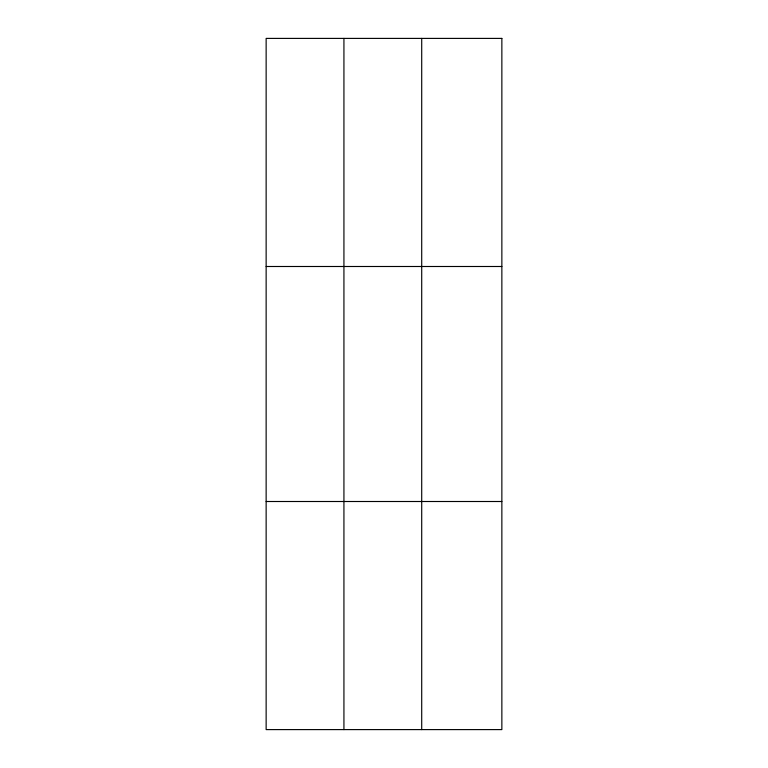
<?xml version="1.0" encoding="UTF-8"?>
<svg xmlns="http://www.w3.org/2000/svg" width="768" height="768" viewBox="0 0 768 768"><rect width="100%" height="100%" fill="white"/><g stroke="black" fill="none" stroke-linecap="round" stroke-linejoin="round"><path stroke-width="1.15" d="M343.93 729.6L343.93 38.4M421.709 729.6L421.709 38.4M266.141 266.496L501.859 266.496M266.141 501.504L501.859 501.504M501.859 38.4L501.859 729.6L266.141 729.6L266.141 38.4L501.859 38.4"/></g></svg>
